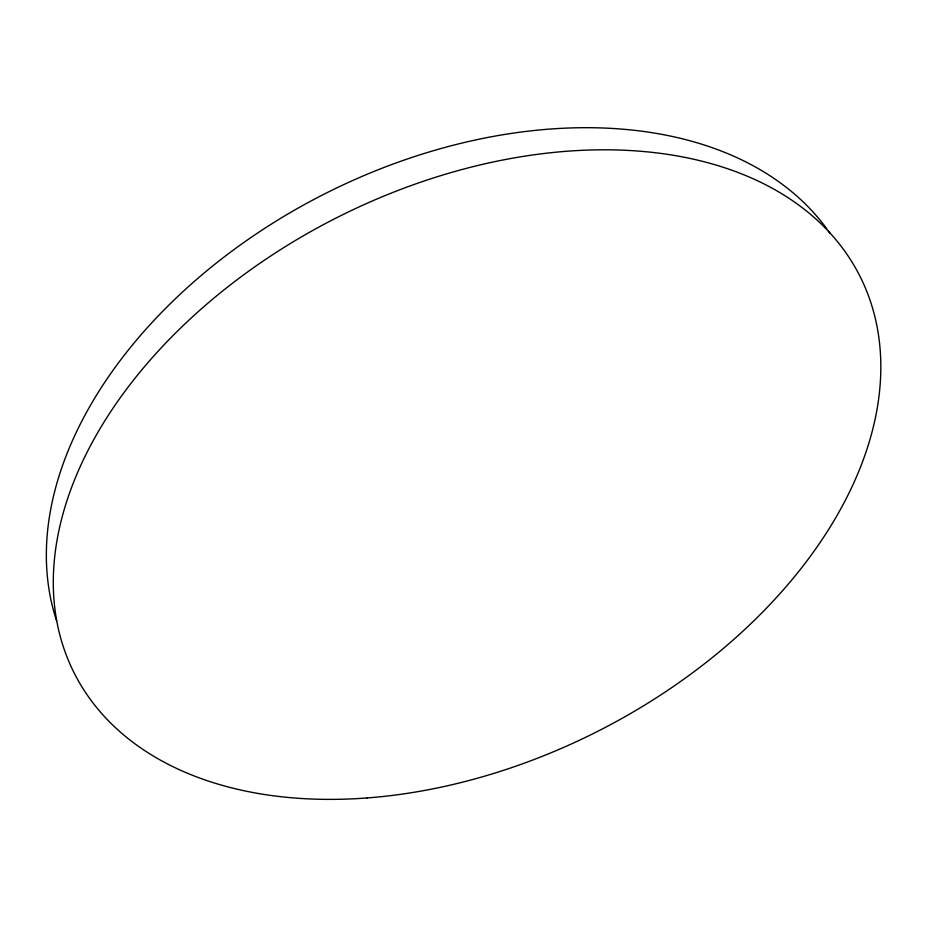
<?xml version="1.0" encoding="UTF-8"?>
<svg xmlns="http://www.w3.org/2000/svg" width="927" height="927" viewBox="0 0 927 927"><rect width="100%" height="100%" fill="white"/><g stroke="black" fill="none" stroke-linecap="round" stroke-linejoin="round"><path stroke-width="1.39" d="M56.605 620.858A434.485 289.05 -26.8 0 1 323.349 194.543A434.485 289.05 -26.8 0 1 826.791 228.818M828.367 231.02A434.485 289.05 -26.8 0 1 829.92 233.222M366.953 797.962A440.116 288.054 -26.8 0 0 864.798 286.617A440.116 288.054 -26.8 0 0 169.444 339.201A440.116 288.054 -26.8 0 0 366.953 797.962"/></g></svg>
